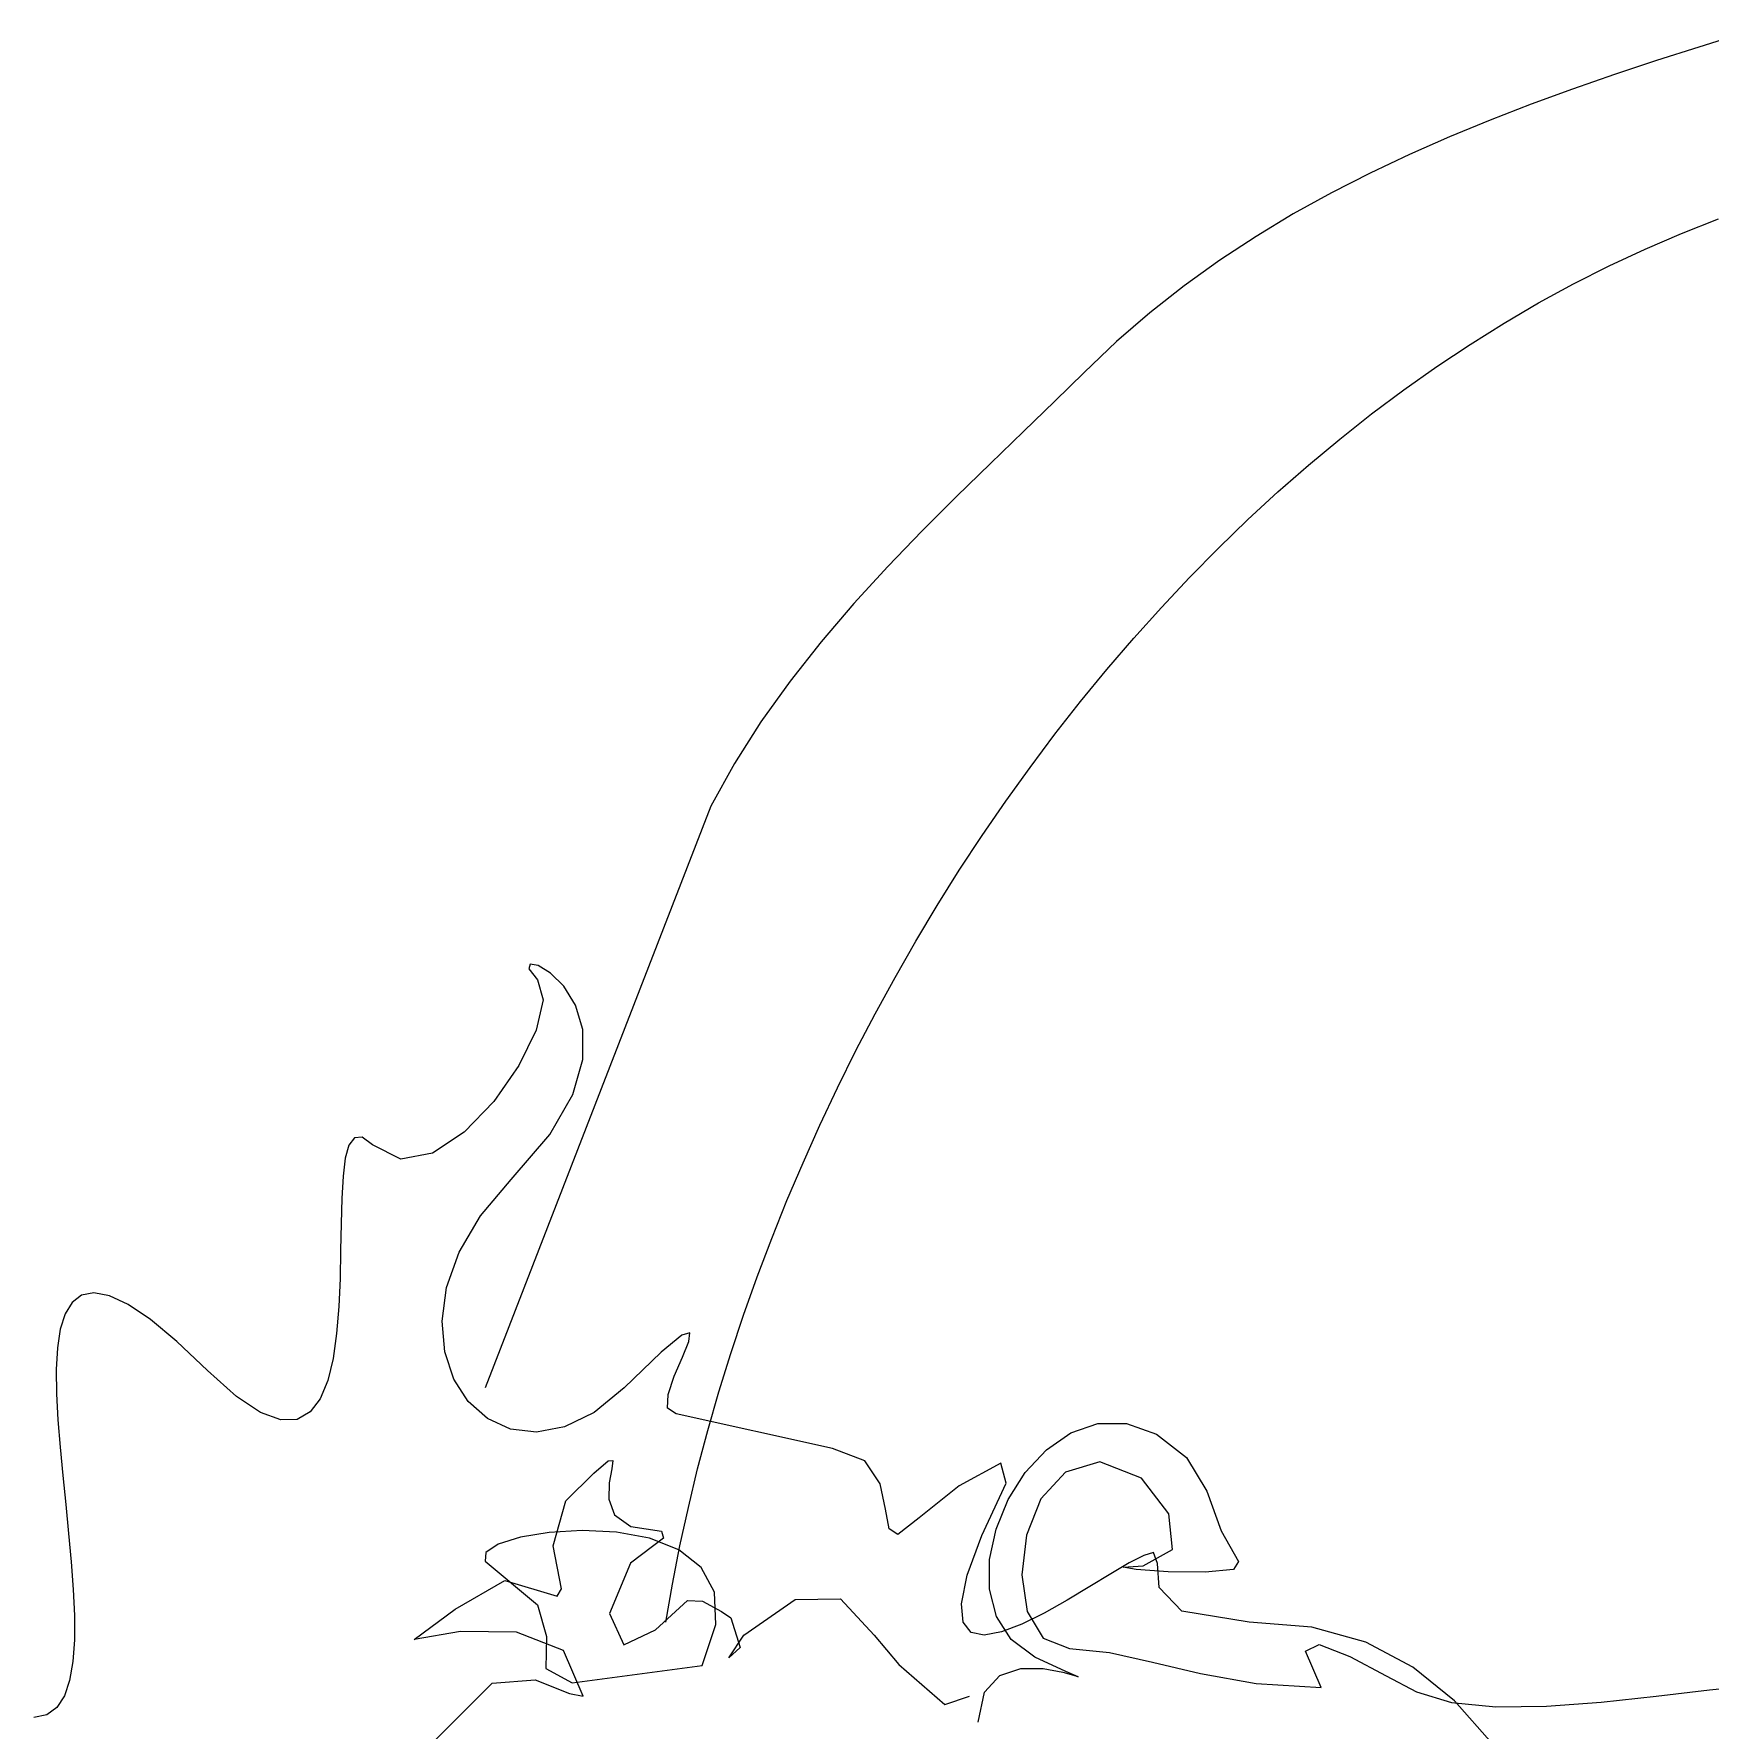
# Model space of a CAD drawing. Header units: centimetres. Extents: x 134057 to 145613, y 5028 to 39996.
# Drawn here: x 135988.3 to 136040.6, y 25235.5 to 25288.4 of the extents above; entities that cross this region are included whole.
import ezdxf

# ---------------------------------------------------------------- set-up
doc = ezdxf.new("R2010")
doc.units = ezdxf.units.CM
doc.layers.add('TEXT', color=3, linetype='Continuous', lineweight=20)

msp = doc.modelspace()

# ---------------------------------------------------------------- linework, layer by layer
at = {"layer": 'TEXT', "color": 2, "linetype": 'Continuous', "lineweight": 13}
for p, q in [((136041.585, 25288.416), (136040.261, 25288.004)), ((136040.261, 25288.004), (136038.942, 25287.582)), ((136037.629, 25287.147), (136036.326, 25286.695)), ((136038.942, 25287.582), (136037.629, 25287.147)), ((136036.326, 25286.695), (136035.033, 25286.224)), ((136035.033, 25286.224), (136033.753, 25285.729)), ((136033.753, 25285.729), (136032.487, 25285.209)), ((136032.487, 25285.209), (136031.239, 25284.659)), ((136031.239, 25284.659), (136030.01, 25284.076)), ((136030.01, 25284.076), (136028.801, 25283.458)), ((136028.801, 25283.458), (136027.615, 25282.8)), ((136027.615, 25282.8), (136026.454, 25282.101)), ((136039.723, 25282.194), (136040.875, 25282.646)), ((136039.723, 25282.194), (136040.875, 25282.646)), ((136026.454, 25282.101), (136025.32, 25281.356)), ((136038.586, 25281.705), (136039.723, 25282.194)), ((136038.586, 25281.705), (136039.723, 25282.194)), ((136025.32, 25281.356), (136024.214, 25280.562)), ((136037.465, 25281.18), (136038.586, 25281.705)), ((136037.465, 25281.18), (136038.586, 25281.705)), ((136036.358, 25280.619), (136037.465, 25281.18)), ((136036.358, 25280.619), (136037.465, 25281.18)), ((136024.214, 25280.562), (136023.14, 25279.717)), ((136035.266, 25280.023), (136036.358, 25280.619)), ((136035.266, 25280.023), (136036.358, 25280.619)), ((136034.191, 25279.394), (136035.266, 25280.023)), ((136034.191, 25279.394), (136035.266, 25280.023)), ((136023.14, 25279.717), (136022.098, 25278.816)), ((136033.132, 25278.732), (136034.191, 25279.394)), ((136033.132, 25278.732), (136034.191, 25279.394)), ((136022.098, 25278.816), (136021.091, 25277.858)), ((136032.089, 25278.038), (136033.132, 25278.732)), ((136032.089, 25278.038), (136033.132, 25278.732)), ((136021.091, 25277.858), (136020.175, 25276.955)), ((136031.063, 25277.313), (136032.089, 25278.038)), ((136031.063, 25277.313), (136032.089, 25278.038)), ((136030.054, 25276.559), (136031.063, 25277.313)), ((136030.054, 25276.559), (136031.063, 25277.313)), ((136020.175, 25276.955), (136019.195, 25276.009)), ((136029.063, 25275.776), (136030.054, 25276.559)), ((136029.063, 25275.776), (136030.054, 25276.559)), ((136019.195, 25276.009), (136018.168, 25275.019)), ((136028.089, 25274.965), (136029.063, 25275.776)), ((136028.089, 25274.965), (136029.063, 25275.776)), ((136018.168, 25275.019), (136017.11, 25273.987)), ((136027.134, 25274.127), (136028.089, 25274.965)), ((136027.134, 25274.127), (136028.089, 25274.965)), ((136017.11, 25273.987), (136016.038, 25272.914)), ((136026.197, 25273.263), (136027.134, 25274.127)), ((136026.197, 25273.263), (136027.134, 25274.127)), ((136016.038, 25272.914), (136014.966, 25271.8)), ((136025.279, 25272.374), (136026.197, 25273.263)), ((136025.279, 25272.374), (136026.197, 25273.263)), ((136024.379, 25271.461), (136025.279, 25272.374)), ((136024.379, 25271.461), (136025.279, 25272.374)), ((136014.966, 25271.8), (136013.911, 25270.647)), ((136023.499, 25270.526), (136024.379, 25271.461)), ((136023.499, 25270.526), (136024.379, 25271.461)), ((136013.911, 25270.647), (136012.889, 25269.455)), ((136022.639, 25269.568), (136023.499, 25270.526)), ((136022.639, 25269.568), (136023.499, 25270.526)), ((136012.889, 25269.455), (136011.916, 25268.226)), ((136021.799, 25268.588), (136022.639, 25269.568)), ((136021.799, 25268.588), (136022.639, 25269.568)), ((136011.916, 25268.226), (136011.008, 25266.959)), ((136020.979, 25267.589), (136021.799, 25268.588)), ((136020.979, 25267.589), (136021.799, 25268.588)), ((136020.18, 25266.571), (136020.979, 25267.589)), ((136020.18, 25266.571), (136020.979, 25267.589)), ((136011.008, 25266.959), (136010.18, 25265.658)), ((136019.402, 25265.534), (136020.18, 25266.571)), ((136019.402, 25265.534), (136020.18, 25266.571)), ((136010.18, 25265.658), (136009.45, 25264.321)), ((136018.645, 25264.48), (136019.402, 25265.534)), ((136018.645, 25264.48), (136019.402, 25265.534)), ((136017.91, 25263.41), (136018.645, 25264.48)), ((136017.91, 25263.41), (136018.645, 25264.48)), ((136009.45, 25264.321), (136002.411, 25246.182)), ((136017.197, 25262.324), (136017.91, 25263.41)), ((136017.197, 25262.324), (136017.91, 25263.41)), ((136016.506, 25261.224), (136017.197, 25262.324)), ((136016.506, 25261.224), (136017.197, 25262.324)), ((136015.838, 25260.11), (136016.506, 25261.224)), ((136015.838, 25260.11), (136016.506, 25261.224)), ((136015.192, 25258.984), (136015.838, 25260.11)), ((136015.192, 25258.984), (136015.838, 25260.11)), ((136003.811, 25259.396), (136003.772, 25259.25)), ((136003.772, 25259.25), (136004.035, 25258.906)), ((136004.063, 25259.351), (136003.811, 25259.396)), ((136004.44, 25259.12), (136004.063, 25259.351)), ((136004.856, 25258.706), (136004.44, 25259.12)), ((136004.035, 25258.906), (136004.214, 25258.286)), ((136005.221, 25258.116), (136004.856, 25258.706)), ((136014.57, 25257.847), (136015.192, 25258.984)), ((136014.57, 25257.847), (136015.192, 25258.984)), ((136004.214, 25258.286), (136003.993, 25257.341)), ((136005.449, 25257.353), (136005.221, 25258.116)), ((136013.972, 25256.698), (136014.57, 25257.847)), ((136013.972, 25256.698), (136014.57, 25257.847)), ((136003.993, 25257.341), (136003.455, 25256.232)), ((136005.451, 25256.423), (136005.449, 25257.353)), ((136013.397, 25255.541), (136013.972, 25256.698)), ((136013.397, 25255.541), (136013.972, 25256.698)), ((136003.455, 25256.232), (136002.681, 25255.116)), ((136005.139, 25255.331), (136005.451, 25256.423)), ((136012.846, 25254.374), (136013.397, 25255.541)), ((136012.846, 25254.374), (136013.397, 25255.541)), ((136002.681, 25255.116), (136001.756, 25254.153)), ((136004.426, 25254.082), (136005.139, 25255.331)), ((136012.321, 25253.2), (136012.846, 25254.374)), ((136012.321, 25253.2), (136012.846, 25254.374)), ((135998.331, 25253.982), (135998.159, 25253.754)), ((135998.57, 25253.995), (135998.331, 25253.982)), ((135998.891, 25253.763), (135998.57, 25253.995)), ((136001.756, 25254.153), (136000.761, 25253.5)), ((136003.223, 25252.68), (136004.426, 25254.082)), ((135998.044, 25253.342), (135997.973, 25252.777)), ((135998.159, 25253.754), (135998.044, 25253.342)), ((135999.779, 25253.317), (135998.891, 25253.763)), ((136000.761, 25253.5), (135999.779, 25253.317)), ((135997.973, 25252.777), (135997.934, 25252.089)), ((136011.819, 25252.02), (136012.321, 25253.2)), ((136011.819, 25252.02), (136012.321, 25253.2)), ((136002.257, 25251.545), (136003.223, 25252.68)), ((135997.934, 25252.089), (135997.913, 25251.308)), ((136011.344, 25250.833), (136011.819, 25252.02)), ((136011.344, 25250.833), (136011.819, 25252.02)), ((135997.913, 25251.308), (135997.899, 25250.466)), ((136001.593, 25250.411), (136002.257, 25251.545)), ((136010.893, 25249.642), (136011.344, 25250.833)), ((136010.893, 25249.642), (136011.344, 25250.833)), ((135997.899, 25250.466), (135997.88, 25249.593)), ((136001.203, 25249.306), (136001.593, 25250.411)), ((135997.88, 25249.593), (135997.842, 25248.72)), ((136010.469, 25248.447), (136010.893, 25249.642)), ((136010.469, 25248.447), (136010.893, 25249.642)), ((135989.82, 25249.069), (135989.522, 25248.846)), ((135990.204, 25249.142), (135989.82, 25249.069)), ((135990.685, 25249.05), (135990.204, 25249.142)), ((135991.271, 25248.776), (135990.685, 25249.05)), ((136001.063, 25248.258), (136001.203, 25249.306)), ((135989.522, 25248.846), (135989.304, 25248.486)), ((135991.971, 25248.308), (135991.271, 25248.776)), ((135997.842, 25248.72), (135997.774, 25247.877)), ((135989.155, 25248.007), (135989.067, 25247.422)), ((135989.304, 25248.486), (135989.155, 25248.007)), ((135992.793, 25247.628), (135991.971, 25248.308)), ((136001.146, 25247.297), (136001.063, 25248.258)), ((136010.07, 25247.249), (136010.469, 25248.447)), ((136010.07, 25247.249), (136010.469, 25248.447)), ((135993.747, 25246.723), (135992.793, 25247.628)), ((135997.774, 25247.877), (135997.663, 25247.096)), ((136008.538, 25247.826), (136007.894, 25247.295)), ((136008.788, 25247.897), (136008.538, 25247.826)), ((136008.558, 25247.135), (136008.757, 25247.626)), ((136008.757, 25247.626), (136008.788, 25247.897)), ((135989.067, 25247.422), (135989.031, 25246.746)), ((135997.663, 25247.096), (135997.497, 25246.406)), ((136001.426, 25246.451), (136001.146, 25247.297)), ((136007.894, 25247.295), (136006.742, 25246.182)), ((136008.307, 25246.543), (136008.558, 25247.135)), ((136009.699, 25246.049), (136010.07, 25247.249)), ((136009.699, 25246.049), (136010.07, 25247.249)), ((135989.031, 25246.746), (135989.038, 25245.996)), ((135994.647, 25245.912), (135993.747, 25246.723)), ((135997.497, 25246.406), (135997.263, 25245.839)), ((136001.878, 25245.75), (136001.426, 25246.451)), ((136008.115, 25245.971), (136008.307, 25246.543)), ((135989.038, 25245.996), (135989.08, 25245.184)), ((135995.404, 25245.407), (135994.647, 25245.912)), ((136006.742, 25246.182), (136005.805, 25245.413)), ((136008.097, 25245.54), (136008.115, 25245.971)), ((136009.353, 25244.848), (136009.699, 25246.049)), ((136009.353, 25244.848), (136009.699, 25246.049)), ((135996.033, 25245.178), (135995.404, 25245.407)), ((135996.95, 25245.425), (135996.543, 25245.194)), ((135997.263, 25245.839), (135996.95, 25245.425)), ((136002.476, 25245.221), (136001.878, 25245.75)), ((136005.805, 25245.413), (136004.883, 25244.961)), ((136008.367, 25245.37), (136008.097, 25245.54)), ((136013.24, 25244.287), (136008.367, 25245.37)), ((135989.08, 25245.184), (135989.147, 25244.327)), ((135996.543, 25245.194), (135996.033, 25245.178)), ((136003.193, 25244.894), (136002.476, 25245.221)), ((136004.004, 25244.798), (136003.193, 25244.894)), ((136004.883, 25244.961), (136004.004, 25244.798)), ((136009.035, 25243.648), (136009.353, 25244.848)), ((136009.035, 25243.648), (136009.353, 25244.848)), ((136020.673, 25244.772), (136021.515, 25245.063)), ((136020.673, 25244.772), (136021.515, 25245.063)), ((136021.515, 25245.063), (136022.413, 25245.067)), ((136021.515, 25245.063), (136022.413, 25245.067)), ((136022.413, 25245.067), (136023.345, 25244.733)), ((136022.413, 25245.067), (136023.345, 25244.733)), ((135989.147, 25244.327), (135989.231, 25243.44)), ((136014.249, 25243.901), (136013.24, 25244.287)), ((136019.912, 25244.245), (136020.673, 25244.772)), ((136019.912, 25244.245), (136020.673, 25244.772)), ((136023.345, 25244.733), (136024.285, 25244.008)), ((136023.345, 25244.733), (136024.285, 25244.008)), ((136005.801, 25243.513), (136006.247, 25243.9)), ((136005.801, 25243.513), (136006.247, 25243.9)), ((136006.247, 25243.9), (136006.392, 25243.913)), ((136006.247, 25243.9), (136006.392, 25243.913)), ((136006.392, 25243.913), (136006.359, 25243.652)), ((136006.392, 25243.913), (136006.359, 25243.652)), ((136014.724, 25243.184), (136014.249, 25243.901)), ((136018.494, 25243.826), (136017.191, 25243.124)), ((136018.655, 25243.204), (136018.494, 25243.826)), ((136019.254, 25243.536), (136019.912, 25244.245)), ((136019.254, 25243.536), (136019.912, 25244.245)), ((136021.578, 25243.873), (136020.509, 25243.55)), ((136021.578, 25243.873), (136020.509, 25243.55)), ((136022.874, 25243.365), (136021.578, 25243.873)), ((136022.874, 25243.365), (136021.578, 25243.873)), ((136024.285, 25244.008), (136024.917, 25242.955)), ((136024.285, 25244.008), (136024.917, 25242.955)), ((135989.231, 25243.44), (135989.323, 25242.538)), ((136004.928, 25242.655), (136005.801, 25243.513)), ((136004.928, 25242.655), (136005.801, 25243.513)), ((136006.274, 25243.216), (136006.261, 25242.705)), ((136006.274, 25243.216), (136006.261, 25242.705)), ((136006.359, 25243.652), (136006.274, 25243.216)), ((136006.359, 25243.652), (136006.274, 25243.216)), ((136008.745, 25242.448), (136009.035, 25243.648)), ((136008.745, 25242.448), (136009.035, 25243.648)), ((136018.724, 25242.694), (136019.254, 25243.536)), ((136018.724, 25242.694), (136019.254, 25243.536)), ((136020.509, 25243.55), (136019.744, 25242.719)), ((136020.509, 25243.55), (136019.744, 25242.719)), ((136023.727, 25242.248), (136022.874, 25243.365)), ((136023.727, 25242.248), (136022.874, 25243.365)), ((136006.261, 25242.705), (136006.446, 25242.217)), ((136006.261, 25242.705), (136006.446, 25242.217)), ((136014.898, 25242.392), (136014.724, 25243.184)), ((136017.191, 25243.124), (136015.947, 25242.121)), ((136017.898, 25241.573), (136018.655, 25243.204)), ((136018.345, 25241.773), (136018.724, 25242.694)), ((136018.345, 25241.773), (136018.724, 25242.694)), ((136019.744, 25242.719), (136019.287, 25241.582)), ((136019.744, 25242.719), (136019.287, 25241.582)), ((136024.917, 25242.955), (136025.368, 25241.722)), ((136024.917, 25242.955), (136025.368, 25241.722)), ((135989.323, 25242.538), (135989.414, 25241.635)), ((136004.527, 25241.251), (136004.928, 25242.655)), ((136004.527, 25241.251), (136004.928, 25242.655)), ((136006.446, 25242.217), (136006.952, 25241.851)), ((136006.446, 25242.217), (136006.952, 25241.851)), ((136008.482, 25241.25), (136008.745, 25242.448)), ((136008.482, 25241.25), (136008.745, 25242.448)), ((136015.005, 25241.78), (136014.898, 25242.392)), ((136023.843, 25241.132), (136023.727, 25242.248)), ((136023.843, 25241.132), (136023.727, 25242.248)), ((135989.414, 25241.635), (135989.496, 25240.747)), ((136004.406, 25241.67), (136003.506, 25241.516)), ((136005.434, 25241.733), (136004.406, 25241.67)), ((136006.506, 25241.681), (136005.434, 25241.733)), ((136007.538, 25241.488), (136006.506, 25241.681)), ((136006.952, 25241.851), (136007.906, 25241.707)), ((136006.952, 25241.851), (136007.906, 25241.707)), ((136007.906, 25241.707), (136007.966, 25241.491)), ((136007.906, 25241.707), (136007.966, 25241.491)), ((136015.277, 25241.605), (136015.005, 25241.78)), ((136015.947, 25242.121), (136015.277, 25241.605)), ((136018.141, 25240.824), (136018.345, 25241.773)), ((136018.141, 25240.824), (136018.345, 25241.773)), ((136025.368, 25241.722), (136025.909, 25240.759)), ((136025.368, 25241.722), (136025.909, 25240.759)), ((136002.818, 25241.297), (136002.425, 25241.039)), ((136003.506, 25241.516), (136002.818, 25241.297)), ((136004.787, 25239.907), (136004.527, 25241.251)), ((136004.787, 25239.907), (136004.527, 25241.251)), ((136007.966, 25241.491), (136006.943, 25240.704)), ((136007.966, 25241.491), (136006.943, 25240.704)), ((136008.447, 25241.128), (136007.538, 25241.488)), ((136008.247, 25240.055), (136008.482, 25241.25)), ((136008.247, 25240.055), (136008.482, 25241.25)), ((136009.149, 25240.577), (136008.447, 25241.128)), ((136017.445, 25240.333), (136017.898, 25241.573)), ((136019.287, 25241.582), (136019.142, 25240.343)), ((136019.287, 25241.582), (136019.142, 25240.343)), ((136022.931, 25240.624), (136023.843, 25241.132)), ((136022.931, 25240.624), (136023.843, 25241.132)), ((135989.496, 25240.747), (135989.559, 25239.889)), ((136002.425, 25241.039), (136002.411, 25240.767)), ((136002.411, 25240.767), (136004.035, 25239.414)), ((136006.943, 25240.704), (136006.281, 25239.135)), ((136006.943, 25240.704), (136006.281, 25239.135)), ((136009.561, 25239.808), (136009.149, 25240.577)), ((136018.136, 25239.898), (136018.141, 25240.824)), ((136018.136, 25239.898), (136018.141, 25240.824)), ((136022.495, 25240.718), (136021.921, 25240.38)), ((136022.306, 25240.587), (136022.931, 25240.624)), ((136022.306, 25240.587), (136022.931, 25240.624)), ((136022.711, 25240.509), (136022.306, 25240.587)), ((136022.711, 25240.509), (136022.306, 25240.587)), ((136022.953, 25240.951), (136022.495, 25240.718)), ((136023.257, 25241.038), (136022.953, 25240.951)), ((136023.38, 25240.7), (136023.257, 25241.038)), ((136023.426, 25239.955), (136023.38, 25240.7)), ((136025.909, 25240.759), (136025.745, 25240.514)), ((136025.909, 25240.759), (136025.745, 25240.514)), ((136001.468, 25239.275), (136003.018, 25240.168)), ((136001.468, 25239.275), (136003.018, 25240.168)), ((136003.018, 25240.168), (136004.657, 25239.676)), ((136003.018, 25240.168), (136004.657, 25239.676)), ((136008.041, 25238.864), (136008.247, 25240.055)), ((136008.041, 25238.864), (136008.247, 25240.055)), ((136017.262, 25239.444), (136017.445, 25240.333)), ((136019.142, 25240.343), (136019.314, 25239.206)), ((136019.142, 25240.343), (136019.314, 25239.206)), ((136021.921, 25240.38), (136021.264, 25239.978)), ((136023.71, 25240.438), (136022.711, 25240.509)), ((136023.71, 25240.438), (136022.711, 25240.509)), ((136024.867, 25240.423), (136023.71, 25240.438)), ((136024.867, 25240.423), (136023.71, 25240.438)), ((136025.745, 25240.514), (136024.867, 25240.423)), ((136025.745, 25240.514), (136024.867, 25240.423)), ((135989.559, 25239.889), (135989.594, 25239.075)), ((136004.657, 25239.676), (136004.787, 25239.907)), ((136004.657, 25239.676), (136004.787, 25239.907)), ((136007.725, 25238.624), (136008.718, 25239.541)), ((136007.725, 25238.624), (136008.718, 25239.541)), ((136008.718, 25239.541), (136009.189, 25239.521)), ((136008.718, 25239.541), (136009.189, 25239.521)), ((136009.189, 25239.521), (136009.781, 25239.2)), ((136009.189, 25239.521), (136009.781, 25239.2)), ((136009.599, 25238.797), (136009.561, 25239.808)), ((136010.478, 25238.458), (136012.072, 25239.571)), ((136010.478, 25238.458), (136012.072, 25239.571)), ((136012.072, 25239.571), (136013.486, 25239.601)), ((136012.072, 25239.571), (136013.486, 25239.601)), ((136013.486, 25239.601), (136014.539, 25238.458)), ((136013.486, 25239.601), (136014.539, 25238.458)), ((136018.353, 25239.048), (136018.136, 25239.898)), ((136018.353, 25239.048), (136018.136, 25239.898)), ((136020.56, 25239.554), (136019.844, 25239.149)), ((136021.264, 25239.978), (136020.56, 25239.554)), ((136024.133, 25239.211), (136023.426, 25239.955)), ((135989.594, 25239.075), (135989.593, 25238.321)), ((136000.19, 25238.323), (136001.468, 25239.275)), ((136000.19, 25238.323), (136001.468, 25239.275)), ((136004.035, 25239.414), (136004.316, 25238.421)), ((136006.281, 25239.135), (136006.733, 25238.157)), ((136006.281, 25239.135), (136006.733, 25238.157)), ((136009.781, 25239.2), (136010.072, 25239)), ((136009.781, 25239.2), (136010.072, 25239)), ((136010.072, 25239), (136010.357, 25238.077)), ((136010.072, 25239), (136010.357, 25238.077)), ((136017.312, 25238.864), (136017.262, 25239.444)), ((136018.815, 25238.325), (136018.353, 25239.048)), ((136018.815, 25238.325), (136018.353, 25239.048)), ((136019.844, 25239.149), (136019.151, 25238.805)), ((136019.314, 25239.206), (136019.809, 25238.374)), ((136019.314, 25239.206), (136019.809, 25238.374)), ((136026.235, 25238.872), (136024.133, 25239.211)), ((136001.643, 25238.581), (136000.19, 25238.323)), ((136001.643, 25238.581), (136000.19, 25238.323)), ((136003.388, 25238.56), (136001.643, 25238.581)), ((136003.388, 25238.56), (136001.643, 25238.581)), ((136004.854, 25237.98), (136003.388, 25238.56)), ((136004.854, 25237.98), (136003.388, 25238.56)), ((136006.733, 25238.157), (136007.725, 25238.624)), ((136006.733, 25238.157), (136007.725, 25238.624)), ((136009.179, 25237.518), (136009.599, 25238.797)), ((136010.011, 25237.756), (136010.478, 25238.458)), ((136010.011, 25237.756), (136010.478, 25238.458)), ((136014.539, 25238.458), (136015.311, 25237.546)), ((136014.539, 25238.458), (136015.311, 25237.546)), ((136017.562, 25238.551), (136017.312, 25238.864)), ((136017.975, 25238.465), (136017.562, 25238.551)), ((136018.516, 25238.563), (136017.975, 25238.465)), ((136019.151, 25238.805), (136018.516, 25238.563)), ((136028.193, 25238.712), (136026.235, 25238.872)), ((136029.878, 25238.24), (136028.193, 25238.712)), ((135989.593, 25238.321), (135989.547, 25237.642)), ((136004.316, 25238.421), (136004.296, 25237.428)), ((136005.469, 25236.563), (136004.854, 25237.98)), ((136005.469, 25236.563), (136004.854, 25237.98)), ((136010.357, 25238.077), (136010.011, 25237.756)), ((136010.357, 25238.077), (136010.011, 25237.756)), ((136019.547, 25237.781), (136018.815, 25238.325)), ((136019.547, 25237.781), (136018.815, 25238.325)), ((136019.809, 25238.374), (136020.63, 25238.052)), ((136019.809, 25238.374), (136020.63, 25238.052)), ((136020.63, 25238.052), (136021.876, 25237.925)), ((136020.63, 25238.052), (136021.876, 25237.925)), ((136021.876, 25237.925), (136023.218, 25237.623)), ((136021.876, 25237.925), (136023.218, 25237.623)), ((136027.998, 25237.963), (136028.419, 25238.17)), ((136027.998, 25237.963), (136028.419, 25238.17)), ((136028.481, 25236.834), (136027.998, 25237.963)), ((136028.481, 25236.834), (136027.998, 25237.963)), ((136028.419, 25238.17), (136029.378, 25237.799)), ((136028.419, 25238.17), (136029.378, 25237.799)), ((136031.342, 25237.469), (136029.878, 25238.24)), ((135989.547, 25237.642), (135989.447, 25237.053)), ((136004.296, 25237.428), (136005.118, 25236.977)), ((136005.118, 25236.977), (136009.179, 25237.518)), ((136015.311, 25237.546), (136016.745, 25236.302)), ((136015.311, 25237.546), (136016.745, 25236.302)), ((136018.462, 25237.208), (136019.116, 25237.42)), ((136018.462, 25237.208), (136019.116, 25237.42)), ((136019.116, 25237.42), (136019.814, 25237.422)), ((136019.116, 25237.42), (136019.814, 25237.422)), ((136020.521, 25237.328), (136019.547, 25237.781)), ((136020.521, 25237.328), (136019.547, 25237.781)), ((136019.814, 25237.422), (136020.429, 25237.313)), ((136019.814, 25237.422), (136020.429, 25237.313)), ((136023.218, 25237.623), (136024.724, 25237.263)), ((136023.218, 25237.623), (136024.724, 25237.263)), ((136029.378, 25237.799), (136030.513, 25237.193)), ((136029.378, 25237.799), (136030.513, 25237.193)), ((136032.637, 25236.412), (136031.342, 25237.469)), ((135989.447, 25237.053), (135989.285, 25236.568)), ((136000.461, 25234.803), (136002.626, 25236.969)), ((136000.461, 25234.803), (136002.626, 25236.969)), ((136002.626, 25236.969), (136003.965, 25237.074)), ((136002.626, 25236.969), (136003.965, 25237.074)), ((136003.965, 25237.074), (136005.033, 25236.638)), ((136003.965, 25237.074), (136005.033, 25236.638)), ((136017.977, 25236.685), (136018.462, 25237.208)), ((136017.977, 25236.685), (136018.462, 25237.208)), ((136020.429, 25237.313), (136020.836, 25237.195)), ((136020.429, 25237.313), (136020.836, 25237.195)), ((136020.908, 25237.166), (136020.521, 25237.328)), ((136020.908, 25237.166), (136020.521, 25237.328)), ((136020.836, 25237.195), (136020.908, 25237.166)), ((136020.836, 25237.195), (136020.908, 25237.166)), ((136024.724, 25237.263), (136026.456, 25236.96)), ((136024.724, 25237.263), (136026.456, 25236.96)), ((136026.456, 25236.96), (136028.481, 25236.834)), ((136026.456, 25236.96), (136028.481, 25236.834)), ((136030.513, 25237.193), (136031.459, 25236.698)), ((136030.513, 25237.193), (136031.459, 25236.698)), ((136040.597, 25236.755), (136042.105, 25236.907)), ((136040.597, 25236.755), (136042.105, 25236.907)), ((135989.285, 25236.568), (135989.051, 25236.204)), ((136005.033, 25236.638), (136005.469, 25236.563)), ((136005.033, 25236.638), (136005.469, 25236.563)), ((136016.745, 25236.302), (136017.517, 25236.563)), ((136016.745, 25236.302), (136017.517, 25236.563)), ((136017.788, 25235.751), (136017.977, 25236.685)), ((136017.788, 25235.751), (136017.977, 25236.685)), ((136031.459, 25236.698), (136032.549, 25236.36)), ((136031.459, 25236.698), (136032.549, 25236.36)), ((136032.549, 25236.36), (136033.93, 25236.227)), ((136032.549, 25236.36), (136033.93, 25236.227)), ((136033.816, 25235.082), (136032.637, 25236.412)), ((136035.514, 25236.249), (136037.213, 25236.377)), ((136035.514, 25236.249), (136037.213, 25236.377)), ((136037.213, 25236.377), (136038.936, 25236.562)), ((136037.213, 25236.377), (136038.936, 25236.562)), ((136038.936, 25236.562), (136040.597, 25236.755)), ((136038.936, 25236.562), (136040.597, 25236.755)), ((135988.736, 25235.974), (135988.333, 25235.894)), ((135989.051, 25236.204), (135988.736, 25235.974)), ((136033.93, 25236.227), (136035.514, 25236.249)), ((136033.93, 25236.227), (136035.514, 25236.249))]:
    msp.add_line(p, q, dxfattribs=at)

doc.saveas('drawing.dxf')
